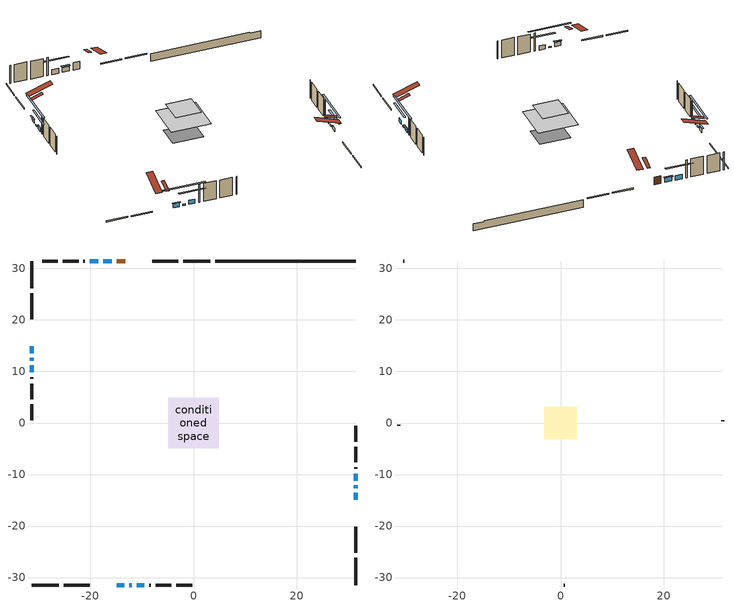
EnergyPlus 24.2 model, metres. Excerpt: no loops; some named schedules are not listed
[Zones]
conditioned space
 floor adiabatic (AdiabaticFloorConstruction): -4.89,-4.89 -4.89,4.89 4.89,4.89 4.89,-4.89 z3.05
 floor foundation (Slab1 construction): -3.86,-2.94 -3.86,2.94 3.86,2.94 3.86,-2.94 z-1.43
 wall outside (RimJoist1 construction): 3.28,31.44 -2.02,31.44 / -31.44,-31.44 -26.14,-31.44 / -31.44,31.44 -31.44,26.14 / 31.44,-31.44 31.44,-26.14 z0.61:0.91
 wall outside (RimJoist2 construction): -2.94,31.44 -8.05,31.44 / -25.21,-31.44 -20.11,-31.44 / -31.44,25.21 -31.44,20.11 / 31.44,-25.21 31.44,-20.11 z0.61:0.91
 wall outside (AdiabaticWallConstruction 1): -13.25,31.44 -14.91,31.44 z0.61:2.64
 wall outside (AdiabaticWallConstruction): 31.44,-14.91 31.44,-13.55 / -31.44,14.91 -31.44,13.55 / -31.44,11.18 -31.44,9.82 / 31.44,-11.18 31.44,-9.82 z0.61:1.62; -15.83,31.44 -17.52,31.44 / -18.45,31.44 -20.13,31.44 z0.61:1.86; -14.91,-31.44 -13.41,-31.44 / -11.04,-31.44 -9.53,-31.44 z0.61:1.72; 31.44,-12.63 31.44,-12.1 / -12.48,-31.44 -11.96,-31.44 / -31.44,12.63 -31.44,12.1 z0.61:1
 wall outside (Wall1 construction): -21.06,31.44 -21.38,31.44 / -8.61,-31.44 -8.28,-31.44 / -31.44,8.89 -31.44,8.57 / 31.44,-8.89 31.44,-8.57 z0.61:5.49
 wall outside (Wall2 construction): -22.31,31.44 -25.38,31.44 / -7.35,-31.44 -4.29,-31.44 / -31.44,7.64 -31.44,4.57 / 31.44,-7.64 31.44,-4.57 z0.61:5.49
 wall outside (Wall3 construction): -26.31,31.44 -29.37,31.44 / -3.36,-31.44 -0.29,-31.44 / -31.44,3.64 -31.44,0.57 / 31.44,-3.64 31.44,-0.57 z0.61:5.49
 wall foundation (FoundationWall1 construction): 4.21,31.44,-1.43 4.21,31.44,0.61 28.72,31.44,0.61 28.72,31.44,0.39 31.44,31.44,0.39 31.44,31.44,-1.43
 window (WindowConstruction): 31.44,-14.91 31.44,-13.55 z0.61:1.62
 window (WindowConstruction 5): -15.84,31.44 -17.52,31.44 z0.61:1.86
 window (WindowConstruction 6): -14.91,-31.44 -13.41,-31.44 z0.61:1.72
 window (WindowConstruction 7): -31.44,14.91 -31.44,13.55 z0.61:1.62
 window (WindowConstruction 8): 31.44,-12.62 31.44,-12.1 z0.61:1
 window (WindowConstruction 9): -12.48,-31.44 -11.96,-31.44 z0.61:1
 window (WindowConstruction 10): -31.44,12.62 -31.44,12.1 z0.61:1
 window (WindowConstruction 1): -18.45,31.44 -20.13,31.44 z0.61:1.86
 window (WindowConstruction 2): -11.03,-31.44 -9.53,-31.44 z0.61:1.72
 window (WindowConstruction 3): -31.44,11.18 -31.44,9.82 z0.61:1.62
 window (WindowConstruction 4): 31.44,-11.18 31.44,-9.82 z0.61:1.62
 door (Door): -13.25,31.44 -14.91,31.44 z0.61:2.64
 ceiling adiabatic (AdiabaticFloorConstruction): 4.89,-4.89 4.89,4.89 -4.89,4.89 -4.89,-4.89 z3.05
 roof outside (Roof2 construction): -12.32,31.44,5.49 -12.32,28.39,6.5 -11.52,28.39,6.5 -11.52,31.44,5.49; -15.84,-31.44,5.49 -15.84,-28.39,6.5 -16.64,-28.39,6.5 -16.64,-31.44,5.49; -31.44,15.84,5.49 -28.39,15.84,6.5 -28.39,16.64,6.5 -31.44,16.64,5.49; 31.44,-15.84,5.49 28.39,-15.84,6.5 28.39,-16.64,6.5 31.44,-16.64,5.49
attic - vented
 floor to conditioned space (Floor1 construction Reversed): -3.13,-3.13 -3.13,3.13 3.13,3.13 3.13,-3.13 z5.49
 wall outside (Wall4 construction): -30.3,31.44 -30.51,31.44 / 0.64,-31.44 0.85,-31.44 / -31.44,-0.36 -31.44,-0.56 / 31.44,0.36 31.44,0.56 z0.61:5.49
 roof outside (Roof1 construction): -10.59,31.44,5.49 -10.59,25.34,7.52 -8.98,25.34,7.52 -8.98,31.44,5.49; -17.57,-31.44,5.49 -17.57,-25.34,7.52 -19.18,-25.34,7.52 -19.18,-31.44,5.49; -31.44,17.57,5.49 -25.34,17.57,7.52 -25.34,19.18,7.52 -31.44,19.18,5.49; 31.44,-17.57,5.49 25.34,-17.57,7.52 25.34,-19.18,7.52 31.44,-19.18,5.49
shading: 31.44,-11 31.44,-17.46 31.85,-17.46 31.85,-11 z4.17; -17.72,31.44 -15.63,31.44 -15.63,31.85 -17.72,31.85 z2.06; -13.21,-31.44 -15.11,-31.44 -15.11,-31.85 -13.21,-31.85 z1.92; -31.44,13.35 -31.44,15.11 -31.85,15.11 -31.85,13.35 z1.82; 31.44,-7.08 31.44,-17.64 31.85,-17.64 31.85,-7.08 z6.02; -6.94,-31.44 -17.5,-31.44 -17.5,-31.85 -6.94,-31.85 z6.02; -31.44,7.08 -31.44,17.64 -31.85,17.64 -31.85,7.08 z6.02; -22.68,31.44 -15.89,31.44 -15.89,31.85 -22.68,31.85 z4.41; -6.98,-31.44 -13.59,-31.44 -13.59,-31.85 -6.98,-31.85 z4.27; -31.44,7.27 -31.44,13.73 -31.85,13.73 -31.85,7.27 z4.17; 31.44,-9.62 31.44,-11.38 31.85,-11.38 31.85,-9.62 z1.82
[Building]
Building 1: Terrain=Suburbs
[Site:Location]
Erieau AUT_ON: Latitude {deg}=42.25; Longitude {deg}=-81.9; Time Zone {hr}=-5; Elevation {m}=178; Keep Site Location Information=Yes
[Site:GroundTemperature:Shallow]
5.2292, 3.30147, 3.1471, 4.0619, 7.73432, 11.3896, 14.5586, 16.5661, 16.7366, 15.1039, 12.0157, 8.47254
[Site:WaterMainsTemperature]
Calculation Method=Schedule; Temperature Schedule=mains temperature schedule
[Material] Roughness=Rough; Thermal Absorptance=0.9
Name | Thickness {m} | Conductivity {W/m-K} | Density {kg/m3} | Specific Heat {J/kg-K} | Solar Absorptance | Visible Absorptance
asphalt or fiberglass shingles | 0.00635 | 0.162714 | 1121.4 | 1465.45 | 0.84 | 0.84
ceiling stud and cavity | 0.1397 | 0.11019 | 65.682 | 1177.47 | 0.7 | 0.7
concrete 4.0 in. | 0.1016 | 1.803125 | 2242.8 | 837.4 | 0.7 | 0.7
concrete 8.0 in. | 0.2032 | 1.803125 | 2242.8 | 837.4 | 0.7 | 0.7
door material | 0.04445 | 0.053851 | 512.64 | 1214.23 | 0.7 | 0.7
exterior vertical ins | 0.0153882 | 0.029427 | 32.04 | 1214.23 | 0.7 | 0.7
floor covering | 0.0127 | 0.0433444 | 54.468 | 1339.84 | 0.6 | 0.6
floor rigid ins; wall rigid ins | 0.512978 | 0.029427 | 32.04 | 1214.23 | 0.7 | 0.7
floor stud and cavity | 0.1397 | 1.75129 | 37.0049 | 1207.88 | 0.7 | 0.7
furniture material conditioned space 1 | 0.1524 | 0.115458 | 640.8 | 1214.23 | 0.6 | 0.6
gypsum board | 0.0127 | 0.160291 | 801 | 837.4 | 0.6 | 0.6
gypsum board 1 | 0.0127 | 0.160291 | 801 | 837.4 | 0.7 | 0.7
interior horizontal ins | 0.00803252 | 0.029427 | 32.04 | 1214.23 | 0.7 | 0.7
osb sheathing 0.5 in. | 0.0127 | 0.115458 | 512.64 | 1214.23 | 0.7 | 0.7
osb sheathing 0.75 in. | 0.01905 | 0.115458 | 512.64 | 1214.23 | 0.7 | 0.7
osb sheathing 2.0 in. | 0.0508 | 0.115458 | 512.64 | 1214.23 | 0.7 | 0.7
rim joist stud and cavity | 0.0508 | 0.177588 | 50.32683 | 1063.81 | 0.6 | 0.6
rim joist stud and cavity 1 | 0.0508 | 0.029095 | 125.044 | 1163.47 | 0.6 | 0.6
roof stud and cavity | 0.2032 | 0.161447 | 78.34581 | 1123.46 | 0.7 | 0.7
wall stud and cavity | 0.1397 | 0.123967 | 139.0536 | 1170.24 | 0.7 | 0.7
wall stud and cavity 1 | 0.1397 | 0.116332 | 139.0536 | 1170.24 | 0.7 | 0.7
wall stud and cavity 2 | 0.1397 | 0.116675 | 139.0536 | 1170.24 | 0.7 | 0.7
wall stud and cavity 3 | 0.0889 | 6.9971 | 50.32683 | 1063.81 | 0.6 | 0.6
wall stud and cavity 4 | 0.0889 | 0.380278 | 52.3479 | 1209.89 | 0.7 | 0.7
wall stud and cavity 5 | 0.0889 | 0.391764 | 83.0341 | 1211.67 | 0.7 | 0.7
wood siding | 0.0254 | 0.102417 | 544.68 | 1172.36 | 0.4 | 0.4
wood siding 1 | 0.00254 | 0.102417 | 544.68 | 1172.36 | 0.4 | 0.4
wood siding 2; wood siding 3; wood siding 4 | 0.0254 | 0.102417 | 544.68 | 1172.36 | 0.7 | 0.7
[WindowMaterial:SimpleGlazingSystem]
Name | U-Factor {W/m2-K} | Solar Heat Gain Coefficient
WindowMaterial | 2.82708 | 0.58
WindowMaterial 1 | 2.79301 | 0.6
WindowMaterial 2 | 2.81118 | 0.59
WindowMaterial 3 | 3.00253 | 0.4
[Construction]
AdiabaticFloorConstruction: floor stud and cavity, floor rigid ins, osb sheathing 0.75 in., floor covering
AdiabaticWallConstruction: wood siding 3, wall rigid ins, wall stud and cavity 4, gypsum board
AdiabaticWallConstruction 1: wood siding 4, wall rigid ins, wall stud and cavity 4, gypsum board
Door: door material
Floor1 construction Reversed: gypsum board, ceiling stud and cavity
FoundationWall1 construction: concrete 8.0 in., gypsum board 1
furniture construction conditioned space 1: furniture material conditioned space 1
PartitionWallConstruction: gypsum board, wall stud and cavity 5, gypsum board
RimJoist1 construction: wood siding 2, rim joist stud and cavity
RimJoist2 construction: wood siding 2, osb sheathing 2.0 in., rim joist stud and cavity 1
Roof1 construction: asphalt or fiberglass shingles
Roof2 construction: asphalt or fiberglass shingles, osb sheathing 0.75 in., roof stud and cavity, gypsum board
Slab1 construction: concrete 4.0 in.
Wall1 construction: wood siding, osb sheathing 0.5 in., wall stud and cavity, gypsum board
Wall2 construction: wood siding, osb sheathing 0.5 in., wall stud and cavity 1, gypsum board
Wall3 construction: wood siding, osb sheathing 0.5 in., wall stud and cavity 2, gypsum board
Wall4 construction: wood siding 1, wall stud and cavity 3
WindowConstruction; WindowConstruction 3; WindowConstruction 4; WindowConstruction 7: WindowMaterial
WindowConstruction 1; WindowConstruction 5: WindowMaterial 1
WindowConstruction 10; WindowConstruction 8; WindowConstruction 9: WindowMaterial 3
WindowConstruction 2; WindowConstruction 6: WindowMaterial 2
[Zone] Multiplier=1; Part of Total Floor Area=Yes
Name | Volume {m3}
attic - vented | 12.9452
conditioned space | 353
[Space]
Name | Zone | Volume {m3}
attic - vented 1 | attic - vented | 12.9452
conditioned space 1 | conditioned space | 353
[ZoneInfiltration:EffectiveLeakageArea]
infil attic - vented 1: Zone or Space=attic - vented 1; Schedule=Always On Discrete; Effective Air Leakage Area {cm2}=1882.56; Stack Coefficient=0.000480513; Wind Coefficient=1.48106e-05
[ZoneMixing]
whole house fan mix: Zone or Space=attic - vented; Schedule=Always On Continuous; Design Flow Rate Calculation Method=Flow/Zone; Design Flow Rate {m3/s}=0; Source Zone or Space=conditioned space
[SurfaceProperty:ExposedFoundationPerimeter]
Slab1: Exposed Perimeter Calculation Method=TotalExposedPerimeter; Total Exposed Perimeter {m}=27.23
[InternalMass] Zone or ZoneList=conditioned space; Space or SpaceList=conditioned space 1
Name | Construction | Surface Area {m2}
furniture mass conditioned space 1 | furniture construction conditioned space 1 | 56.4802
partition wall mass | PartitionWallConstruction | 141.201
[Lights]
interior lighting: Zone or ZoneList or Space or SpaceList=conditioned space 1; Schedule=interior lighting schedule; Design Level Calculation Method=LightingLevel; Lighting Level {W}=343.2; Return Air Fraction=0; Fraction Radiant=0.6; Fraction Visible=0.2; Fraction Replaceable=1
[People]
occupants: Zone or ZoneList or Space or SpaceList=conditioned space 1; Number of People Schedule=occupants schedule; Number of People Calculation Method=People; Number of People=3; Fraction Radiant=0.314171; Sensible Heat Fraction=0.56303; Activity Level Schedule=occupants activity schedule; Carbon Dioxide Generation Rate {m3/s-W}=0; Enable ASHRAE 55 Comfort Warnings=No; Mean Radiant Temperature Calculation Type=EnclosureAveraged
[ElectricEquipment] Zone or ZoneList or Space or SpaceList=conditioned space 1; Design Level Calculation Method=EquipmentLevel
Name | Schedule | Design Level {W} | Fraction Latent | Fraction Radiant | Fraction Lost
clothes dryer | clothes dryer schedule | 140.772 | 0.015 | 0.081 | 0.85
clothes washer | clothes washer schedule | 32.1985 | 0.03 | 0.162 | 0.7
cooking range | cooking range schedule | 215.147 | 0.08 | 0.432 | 0.2
dishwasher | dishwasher schedule | 66.8632 | 0.3 | 0.18 | 0.4
fridge | fridge schedule | 72.9452 | 0 | 0.6 | 0
mech vent house fan | mech vent house fan schedule | 0 | 0 | 0 | 1
mech vent house fan cfis | mech vent house fan cfis schedule | 0 | 0 | 0 | 0
misc plug loads | misc plug loads schedule | 494.7 | 0.045 | 0.513 | 0.1
whole house fan | Always On Discrete | 0 | 0 | 0 | 1
[OtherEquipment] Zone or ZoneList or Space or SpaceList=conditioned space 1; Design Level Calculation Method=EquipmentLevel
Name | Fuel Type | Schedule | Design Level {W} | Fraction Latent | Fraction Radiant | Fraction Lost
clothes dryer 1 | Electricity | clothes dryer schedule | 0 | 0.015 | 0.081 | 0.85
cooking range 1 | Electricity | cooking range schedule | 0 | 0.08 | 0.432 | 0.2
general water use latent | None | general water use schedule | 62.594 | 1 | 0 | 0
general water use sensible | None | general water use schedule | -61.6891 | 0 | 0.6 | 0
mech vent house fan latent load | None | Always On Discrete | 0 | 1 | 0 | 0
mech vent house fan sensible load | None | Always On Discrete | 0 | 0 | 0 | 0
water heater energy adjustment1 | NaturalGas | Always On Discrete | 0.01 | 0 | 0 | 1
[ZoneInfiltration:DesignFlowRate] Zone or ZoneList or Space or SpaceList=conditioned space 1; Schedule=Always On Discrete; Design Flow Rate Calculation Method=Flow/Zone; Design Flow Rate {m3/s}=0
infil flow; natural vent flow; whole house fan flow
[AvailabilityManager:Scheduled]
central ac and furnace airloop Availability Manager: Schedule=Always On Discrete
[Foundation:Kiva]
Foundation Kiva 1: Initial Indoor Air Temperature {C}=21; Interior Horizontal Insulation Material=interior horizontal ins; Interior Horizontal Insulation Depth {m}=0; Interior Horizontal Insulation Width {m}=1; Wall Height Above Grade {m}=0.609996; Wall Depth Below Slab {m}=0.2032; Custom Block Material Name 1=exterior vertical ins; Custom Block Depth 1 {m}=2.04; Custom Block X Position 1 {m}=0.2159; Custom Block Z Position 1 {m}=0
[Foundation:Kiva:Settings]
Soil Conductivity {W/m-K}=0.849921; Soil Density {kg/m3}=1842.3; Soil Specific Heat {J/kg-K}=418.7; Ground Solar Absorptivity=0.9; Ground Thermal Absorptivity=0.9; Ground Surface Roughness {m}=0.03; Far-Field Width {m}=40; Deep-Ground Boundary Condition=ZeroFlux; Deep-Ground Depth {m}=40; Minimum Cell Dimension {m}=0.2; Maximum Cell Growth Coefficient=3; Simulation Timestep=Timestep
[Exterior:Lights]
exterior lighting: Schedule=exterior lighting schedule; Design Level {W}=75.6
[EnergyManagementSystem:GlobalVariable]
central_ac_and_furnace_airloop_Fan_RTF
infil_program_Qfan
infil_program_Qinf
natural_vent_program_Qnv
natural_vent_program_Qwhf
[EnergyManagementSystem:Sensor]
Name | Output:Variable or Output:Meter Index Key | Output:Variable or Output:Meter
airflow_gain | infil flow | Infiltration Sensible Heat Gain Energy
airflow_gain_1 | natural vent flow | Infiltration Sensible Heat Gain Energy
airflow_gain_2 | whole house fan flow | Infiltration Sensible Heat Gain Energy
airflow_loss | infil flow | Infiltration Sensible Heat Loss Energy
airflow_loss_1 | natural vent flow | Infiltration Sensible Heat Loss Energy
airflow_loss_2 | whole house fan flow | Infiltration Sensible Heat Loss Energy
clg_load_cond |  | Cooling:EnergyTransfer:Zone:CONDITIONED SPACE
clg_sp_s; clg_sp_s_1 | cooling setpoint | Schedule Value
clothes_dryer_exhaust_0_sch_s | clothes dryer exhaust 0 schedule | Schedule Value
cool_season | cooling season schedule | Schedule Value
htg_load_cond |  | Heating:EnergyTransfer:Zone:CONDITIONED SPACE
htg_sp_s; htg_sp_s_1 | heating setpoint | Schedule Value
ig_ee_conv | clothes dryer | Electric Equipment Convective Heating Energy
ig_ee_conv_2 | cooking range | Electric Equipment Convective Heating Energy
ig_ee_conv_4 | fridge | Electric Equipment Convective Heating Energy
ig_ee_conv_5 | misc plug loads | Electric Equipment Convective Heating Energy
ig_ee_conv_6 | whole house fan | Electric Equipment Convective Heating Energy
ig_ee_rad | clothes dryer | Electric Equipment Radiant Heating Energy
ig_ee_rad_2 | cooking range | Electric Equipment Radiant Heating Energy
ig_ee_rad_4 | fridge | Electric Equipment Radiant Heating Energy
ig_ee_rad_5 | misc plug loads | Electric Equipment Radiant Heating Energy
ig_ee_rad_6 | whole house fan | Electric Equipment Radiant Heating Energy
ig_lgt_conv | interior lighting | Lights Convective Heating Energy
ig_lgt_rad | interior lighting | Lights Radiant Heating Energy
ig_lgt_vis | interior lighting | Lights Visible Radiation Heating Energy
ig_oe_conv | clothes dryer 1 | Other Equipment Convective Heating Energy
ig_oe_conv_1 | cooking range 1 | Other Equipment Convective Heating Energy
ig_oe_conv_2 | general water use latent | Other Equipment Convective Heating Energy
ig_oe_conv_3 | general water use sensible | Other Equipment Convective Heating Energy
ig_oe_conv_4 | water heater energy adjustment1 | Other Equipment Convective Heating Energy
ig_oe_rad | clothes dryer 1 | Other Equipment Radiant Heating Energy
ig_oe_rad_1 | cooking range 1 | Other Equipment Radiant Heating Energy
ig_oe_rad_2 | general water use latent | Other Equipment Radiant Heating Energy
ig_oe_rad_3 | general water use sensible | Other Equipment Radiant Heating Energy
ig_oe_rad_4 | water heater energy adjustment1 | Other Equipment Radiant Heating Energy
ig_ppl_conv | occupants | People Convective Heating Energy
ig_ppl_rad | occupants | People Radiant Heating Energy
im_conv | furniture mass conditioned space 1 | Surface Inside Face Convection Heat Gain Energy
im_conv_1 | partition wall mass | Surface Inside Face Convection Heat Gain Energy
im_ig | furniture mass conditioned space 1 | Surface Inside Face Internal Gains Radiation Heat Gain Energy
im_ig_1 | partition wall mass | Surface Inside Face Internal Gains Radiation Heat Gain Energy
im_lgt | furniture mass conditioned space 1 | Surface Inside Face Lights Radiation Heat Gain Energy
im_lgt_1 | partition wall mass | Surface Inside Face Lights Radiation Heat Gain Energy
im_sol | furniture mass conditioned space 1 | Surface Inside Face Solar Radiation Heat Gain Energy
im_sol_1 | partition wall mass | Surface Inside Face Solar Radiation Heat Gain Energy
im_surf | furniture mass conditioned space 1 | Surface Inside Face Net Surface Thermal Radiation Heat Gain Energy
im_surf_1 | partition wall mass | Surface Inside Face Net Surface Thermal Radiation Heat Gain Energy
mv_conv | mech vent house fan | Electric Equipment Convective Heating Energy
mv_conv_1 | mech vent house fan cfis | Electric Equipment Convective Heating Energy
mv_conv_2 | mech vent house fan latent load | Other Equipment Convective Heating Energy
mv_conv_3 | mech vent house fan sensible load | Other Equipment Convective Heating Energy
mv_rad | mech vent house fan | Electric Equipment Radiant Heating Energy
mv_rad_1 | mech vent house fan cfis | Electric Equipment Radiant Heating Energy
mv_rad_2 | mech vent house fan latent load | Other Equipment Radiant Heating Energy
mv_rad_3 | mech vent house fan sensible load | Other Equipment Radiant Heating Energy
natural_vent_s | natural vent schedule | Schedule Value
out_pb_s |  | Site Outdoor Air Barometric Pressure
out_wt_s |  | Site Outdoor Air Humidity Ratio
site_vw_s |  | Site Wind Speed
ss_back_out | Window1 | Surface Window Shortwave from Zone Back Out Window Heat Transfer Rate
ss_back_out_1 | Window11 | Surface Window Shortwave from Zone Back Out Window Heat Transfer Rate
ss_back_out_10 | Window9 | Surface Window Shortwave from Zone Back Out Window Heat Transfer Rate
ss_back_out_2 | Window13 | Surface Window Shortwave from Zone Back Out Window Heat Transfer Rate
ss_back_out_3 | Window15 | Surface Window Shortwave from Zone Back Out Window Heat Transfer Rate
ss_back_out_4 | Window17 | Surface Window Shortwave from Zone Back Out Window Heat Transfer Rate
ss_back_out_5 | Window19 | Surface Window Shortwave from Zone Back Out Window Heat Transfer Rate
ss_back_out_6 | Window21 | Surface Window Shortwave from Zone Back Out Window Heat Transfer Rate
ss_back_out_7 | Window3 | Surface Window Shortwave from Zone Back Out Window Heat Transfer Rate
ss_back_out_8 | Window5 | Surface Window Shortwave from Zone Back Out Window Heat Transfer Rate
ss_back_out_9 | Window7 | Surface Window Shortwave from Zone Back Out Window Heat Transfer Rate
ss_conv | Door1 | Surface Inside Face Convection Heat Gain Energy
ss_conv_1 | Window1 | Surface Inside Face Convection Heat Gain Energy
ss_conv_10 | Window7 | Surface Inside Face Convection Heat Gain Energy
ss_conv_11 | Window9 | Surface Inside Face Convection Heat Gain Energy
ss_conv_2 | Window11 | Surface Inside Face Convection Heat Gain Energy
ss_conv_3 | Window13 | Surface Inside Face Convection Heat Gain Energy
ss_conv_4 | Window15 | Surface Inside Face Convection Heat Gain Energy
ss_conv_5 | Window17 | Surface Inside Face Convection Heat Gain Energy
ss_conv_6 | Window19 | Surface Inside Face Convection Heat Gain Energy
ss_conv_7 | Window21 | Surface Inside Face Convection Heat Gain Energy
ss_conv_8 | Window3 | Surface Inside Face Convection Heat Gain Energy
ss_conv_9 | Window5 | Surface Inside Face Convection Heat Gain Energy
ss_ig | Door1 | Surface Inside Face Internal Gains Radiation Heat Gain Energy
ss_ig_1 | Window1 | Surface Inside Face Internal Gains Radiation Heat Gain Energy
ss_ig_10 | Window7 | Surface Inside Face Internal Gains Radiation Heat Gain Energy
ss_ig_11 | Window9 | Surface Inside Face Internal Gains Radiation Heat Gain Energy
ss_ig_2 | Window11 | Surface Inside Face Internal Gains Radiation Heat Gain Energy
ss_ig_3 | Window13 | Surface Inside Face Internal Gains Radiation Heat Gain Energy
ss_ig_4 | Window15 | Surface Inside Face Internal Gains Radiation Heat Gain Energy
ss_ig_5 | Window17 | Surface Inside Face Internal Gains Radiation Heat Gain Energy
ss_ig_6 | Window19 | Surface Inside Face Internal Gains Radiation Heat Gain Energy
ss_ig_7 | Window21 | Surface Inside Face Internal Gains Radiation Heat Gain Energy
ss_ig_8 | Window3 | Surface Inside Face Internal Gains Radiation Heat Gain Energy
ss_ig_9 | Window5 | Surface Inside Face Internal Gains Radiation Heat Gain Energy
ss_lgt | Door1 | Surface Inside Face Lights Radiation Heat Gain Energy
ss_sol | Door1 | Surface Inside Face Solar Radiation Heat Gain Energy
ss_surf | Door1 | Surface Inside Face Net Surface Thermal Radiation Heat Gain Energy
ss_surf_1 | Window1 | Surface Inside Face Net Surface Thermal Radiation Heat Gain Energy
ss_surf_10 | Window7 | Surface Inside Face Net Surface Thermal Radiation Heat Gain Energy
ss_surf_11 | Window9 | Surface Inside Face Net Surface Thermal Radiation Heat Gain Energy
ss_surf_2 | Window11 | Surface Inside Face Net Surface Thermal Radiation Heat Gain Energy
ss_surf_3 | Window13 | Surface Inside Face Net Surface Thermal Radiation Heat Gain Energy
ss_surf_4 | Window15 | Surface Inside Face Net Surface Thermal Radiation Heat Gain Energy
ss_surf_5 | Window17 | Surface Inside Face Net Surface Thermal Radiation Heat Gain Energy
ss_surf_6 | Window19 | Surface Inside Face Net Surface Thermal Radiation Heat Gain Energy
ss_surf_7 | Window21 | Surface Inside Face Net Surface Thermal Radiation Heat Gain Energy
ss_surf_8 | Window3 | Surface Inside Face Net Surface Thermal Radiation Heat Gain Energy
ss_surf_9 | Window5 | Surface Inside Face Net Surface Thermal Radiation Heat Gain Energy
ss_trans_in | Window1 | Surface Window Transmitted Solar Radiation Rate
ss_trans_in_1 | Window11 | Surface Window Transmitted Solar Radiation Rate
ss_trans_in_10 | Window9 | Surface Window Transmitted Solar Radiation Rate
ss_trans_in_2 | Window13 | Surface Window Transmitted Solar Radiation Rate
ss_trans_in_3 | Window15 | Surface Window Transmitted Solar Radiation Rate
ss_trans_in_4 | Window17 | Surface Window Transmitted Solar Radiation Rate
ss_trans_in_5 | Window19 | Surface Window Transmitted Solar Radiation Rate
ss_trans_in_6 | Window21 | Surface Window Transmitted Solar Radiation Rate
ss_trans_in_7 | Window3 | Surface Window Transmitted Solar Radiation Rate
ss_trans_in_8 | Window5 | Surface Window Transmitted Solar Radiation Rate
ss_trans_in_9 | Window7 | Surface Window Transmitted Solar Radiation Rate
ss_trans_out | Window1 | Surface Inside Face Initial Transmitted Diffuse Transmitted Out Window Solar Radiation Rate
ss_trans_out_1 | Window11 | Surface Inside Face Initial Transmitted Diffuse Transmitted Out Window Solar Radiation Rate
ss_trans_out_10 | Window9 | Surface Inside Face Initial Transmitted Diffuse Transmitted Out Window Solar Radiation Rate
ss_trans_out_2 | Window13 | Surface Inside Face Initial Transmitted Diffuse Transmitted Out Window Solar Radiation Rate
ss_trans_out_3 | Window15 | Surface Inside Face Initial Transmitted Diffuse Transmitted Out Window Solar Radiation Rate
ss_trans_out_4 | Window17 | Surface Inside Face Initial Transmitted Diffuse Transmitted Out Window Solar Radiation Rate
ss_trans_out_5 | Window19 | Surface Inside Face Initial Transmitted Diffuse Transmitted Out Window Solar Radiation Rate
ss_trans_out_6 | Window21 | Surface Inside Face Initial Transmitted Diffuse Transmitted Out Window Solar Radiation Rate
ss_trans_out_7 | Window3 | Surface Inside Face Initial Transmitted Diffuse Transmitted Out Window Solar Radiation Rate
ss_trans_out_8 | Window5 | Surface Inside Face Initial Transmitted Diffuse Transmitted Out Window Solar Radiation Rate
ss_trans_out_9 | Window7 | Surface Inside Face Initial Transmitted Diffuse Transmitted Out Window Solar Radiation Rate
s_conv | Floor1 | Surface Inside Face Convection Heat Gain Energy
s_conv_1 | FoundationWall1 | Surface Inside Face Convection Heat Gain Energy
s_conv_10 | RimJoist2:270 | Surface Inside Face Convection Heat Gain Energy
s_conv_11 | RimJoist2:90 | Surface Inside Face Convection Heat Gain Energy
s_conv_12 | Roof2:0 | Surface Inside Face Convection Heat Gain Energy
s_conv_13 | Roof2:180 | Surface Inside Face Convection Heat Gain Energy
s_conv_14 | Roof2:270 | Surface Inside Face Convection Heat Gain Energy
s_conv_15 | Roof2:90 | Surface Inside Face Convection Heat Gain Energy
s_conv_16 | Slab1 | Surface Inside Face Convection Heat Gain Energy
s_conv_17 | Wall1:0 | Surface Inside Face Convection Heat Gain Energy
s_conv_18 | Wall1:180 | Surface Inside Face Convection Heat Gain Energy
s_conv_19 | Wall1:270 | Surface Inside Face Convection Heat Gain Energy
